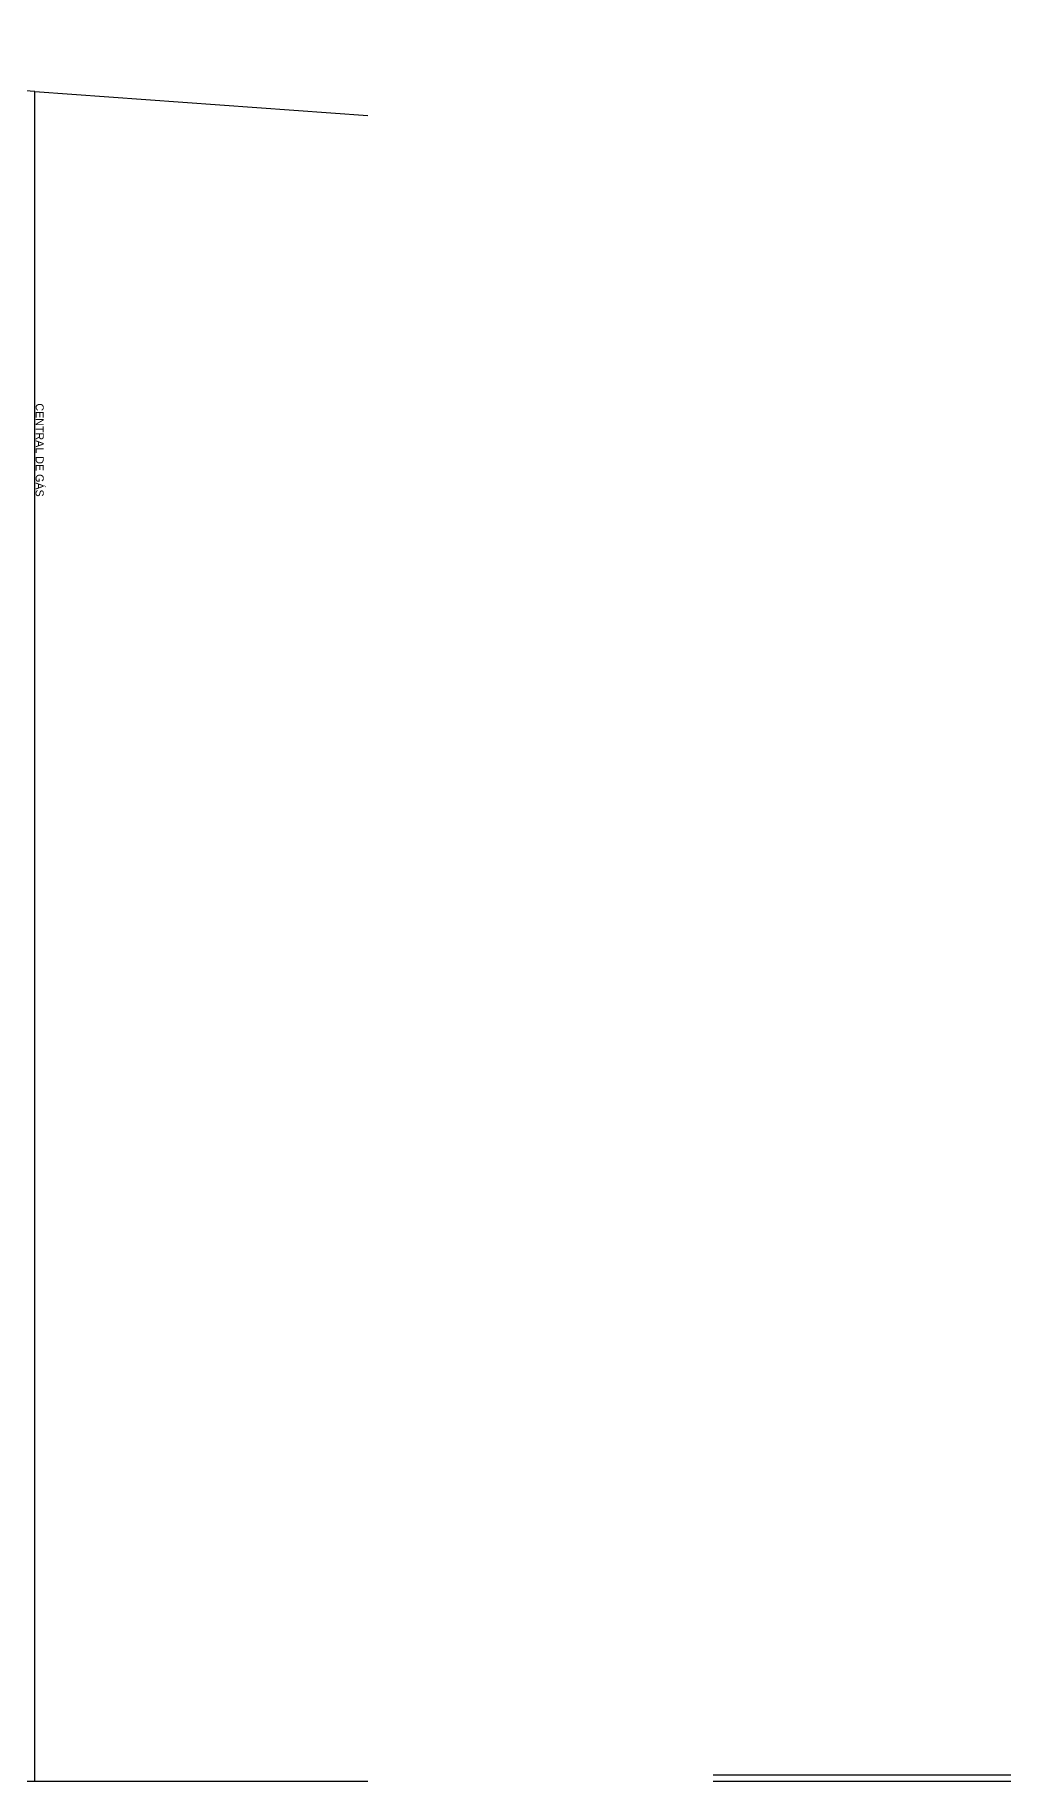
# Model space of a CAD drawing. Header units: millimetres. Extents: x 935 to 1399, y 512 to 900.
# Drawn here: x 1114.69 to 1138.87, y 833.62 to 877.26 of the extents above; entities that cross this region are included whole.
import ezdxf

# ---------------------------------------------------------------- set-up
doc = ezdxf.new("R2010")
doc.units = ezdxf.units.MM
for name, color, linetype in [('MOBIL', 7, 'Continuous'), ('terrenos', 3, 'Continuous'), ('VEGETAÇÃO', 3, 'Continuous')]:
    doc.layers.add(name, color=color, linetype=linetype)

msp = doc.modelspace()

# ---------------------------------------------------------------- linework, layer by layer
at = {"layer": 'MOBIL', "color": 7}
msp.add_line((1140.14399, 833.77187), (1131.63329, 833.77187), dxfattribs=at)
at = {"layer": 'terrenos', "color": 7}
msp.add_lwpolyline([(1096.82421, 833.62187), (1114.68786, 833.62187), (1114.68786, 875.84655), (1104.07022, 876.60525), (1093.34417, 877.33332), (1085.56543, 877.41495), (1085.56543, 833.62187), (1086.21543, 833.62187)], dxfattribs=at)
at = {"layer": 'VEGETAÇÃO', "color": 7}
for p, q in [((1114.68786, 875.84655), (1123.0004, 875.25256)), ((1114.68786, 833.62187), (1123.0004, 833.62187)), ((1131.63329, 833.62187), (1139.49399, 833.62187))]:
    msp.add_line(p, q, dxfattribs=at)

# ---------------------------------------------------------------- texts
at = {"insert": (1114.90674, 868.05589), "char_height": 0.2, "width": 3.8469, "attachment_point": 1, "rotation": 270}
msp.add_mtext('CENTRAL DE GÁS', dxfattribs=at)

doc.saveas('drawing.dxf')
